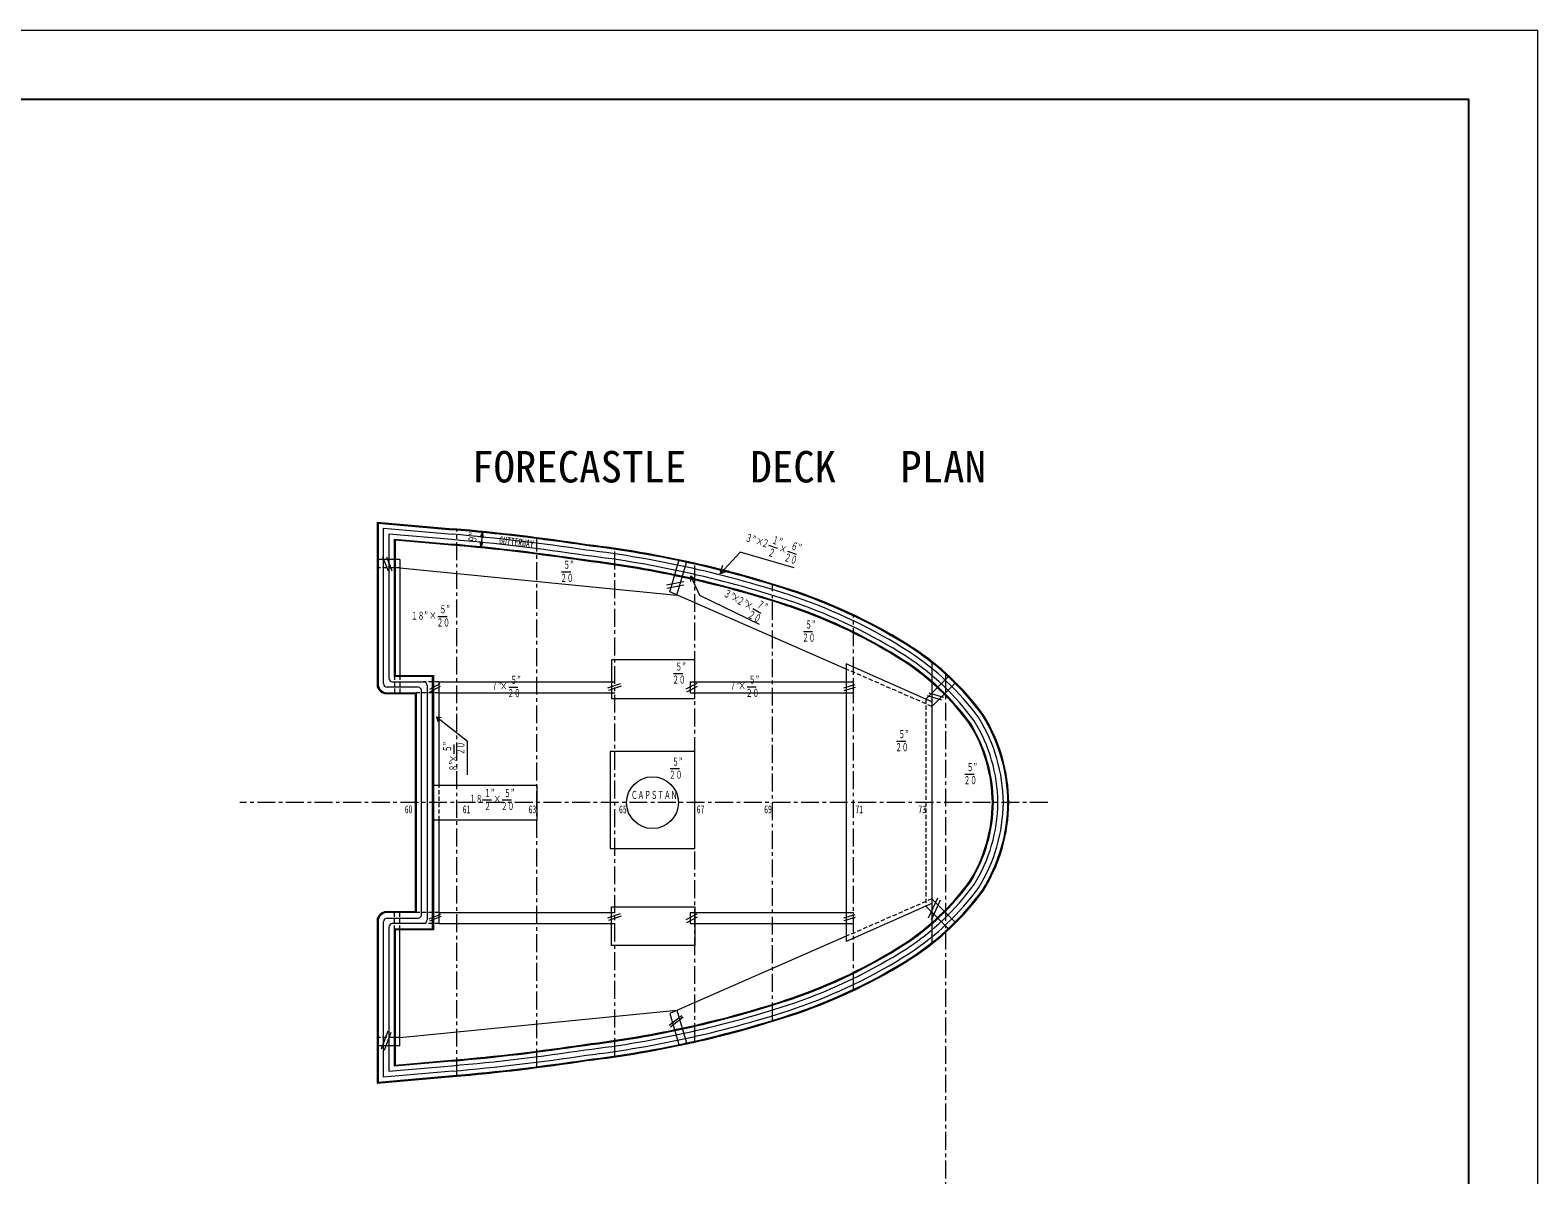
# Model space of a CAD drawing. Units: millimetres, scale not verified. Extents: x -28714 to 28714, y -20310 to 20310.
# Drawn here: x 7639 to 28714, y 4311 to 20310 of the extents above; entities that cross this region are included whole.
import ezdxf
from ezdxf.enums import TextEntityAlignment as Align

# ---------------------------------------------------------------- set-up
doc = ezdxf.new("R2010")
doc.units = ezdxf.units.MM
doc.header["$LTSCALE"] = 50
doc.linetypes.add('CHAIN1', pattern=[8, 5, -1, 1, -1])
doc.linetypes.add('DASHED1', pattern=[1.8, 1.2, -0.6])
for name, color, linetype, lineweight in [('0-0_0', 3, 'Continuous', 18), ('0-1', 4, 'CHAIN1', 18), ('0-2_寸法', 2, 'Continuous', 18), ('0-F', 3, 'Continuous', 18)]:
    doc.layers.add(name, color=color, linetype=linetype, lineweight=lineweight)
doc.styles.add('ＭＳ ゴシック', font='')
doc.styles.get('ＭＳ ゴシック').set_extended_font_data('MS Gothic')

msp = doc.modelspace()

# ---------------------------------------------------------------- linework, layer by layer
at = {"layer": '0-0_0'}
for p, q in [((12489.06, 13434.72), (12489.06, 11163.59)), ((12489.06, 13434.72), (13548.14, 13340.71)), ((12501.76, 13420.85), (13547.04, 13328.06)), ((12501.76, 13420.85), (12501.76, 11176.29)), ((12806.3, 12910.79), (12489.06, 12910.79)), ((12566.11, 12949.96), (12643.15, 12751.62)), ((12617.77, 12949.96), (12694.82, 12751.62)), ((12806.3, 12910.79), (12806.3, 11290.59)), ((16578.84, 12457.93), (16708.48, 12894)), ((16678.34, 12414.48), (16814.18, 12871.39)), ((12806.3, 12792.65), (16678.34, 12414.48)), ((16534.41, 12555.27), (16775.36, 12604.33)), ((16536.69, 12508.49), (16777.64, 12557.55)), ((19046.49, 11380.21), (16578.84, 12457.93)), ((20243.28, 11470.2), (20243.28, 7554.98)), ((12704.96, 11201.69), (13136.76, 11201.69)), ((13225.78, 11098.21), (13371.67, 11178.71)), ((13356.33, 11201.69), (15811.43, 11201.69)), ((13356.33, 9756.15), (13356.33, 11201.69)), ((15713.85, 11115.83), (15892.48, 11176.52)), ((16809.12, 11104.51), (16960.68, 11183.7)), ((16864.87, 11201.69), (19147.54, 11201.69)), ((16864.87, 11201.69), (16864.87, 11049.29)), ((19147.54, 11049.29), (19147.54, 11201.69)), ((20161.35, 10960.42), (20472.91, 11272.98)), ((20243.28, 10857.52), (20567.04, 11182.32)), ((13060.56, 11125.49), (12628.76, 11125.49)), ((13231.22, 11060.14), (13377.11, 11140.64)), ((13356.33, 11049.29), (15811.43, 11049.29)), ((15726.35, 11083.7), (15904.98, 11144.39)), ((16816.1, 11063.48), (16967.67, 11142.68)), ((16864.87, 11049.29), (19147.54, 11049.29)), ((19011.25, 11118.9), (19171.22, 11165.42)), ((19015.76, 11081.37), (19175.73, 11127.9)), ((20175.58, 11010.14), (20379.01, 10950.12)), ((20201.35, 11047.42), (20404.78, 10987.4)), ((13356.33, 7823.49), (13356.33, 9269.02)), ((20243.28, 8100.95), (19046.49, 7572.21)), ((20161.35, 8064.75), (20472.91, 7752.2)), ((20320.42, 8178.93), (20192.38, 7899.57)), ((20361.54, 8151.93), (20233.49, 7872.57)), ((20243.28, 8167.65), (20567.04, 7842.85)), ((12489.06, 7861.59), (12489.06, 5590.45)), ((12501.76, 7848.89), (12501.76, 5604.32)), ((12628.76, 7899.69), (13060.56, 7899.69)), ((13136.76, 7823.49), (12704.96, 7823.49)), ((13216.71, 7889.39), (13381.87, 7953.97)), ((13224.61, 7861.41), (13389.77, 7925.98)), ((13356.33, 7975.89), (15811.43, 7975.89)), ((13356.33, 7823.49), (15811.43, 7823.49)), ((15713.85, 7901.23), (15892.48, 7961.92)), ((15726.35, 7869.11), (15904.98, 7929.79)), ((16809.12, 7878.71), (16960.68, 7957.9)), ((16816.1, 7837.68), (16967.67, 7916.88)), ((16864.87, 7975.89), (19147.54, 7975.89)), ((16864.87, 7975.89), (16864.87, 7823.49)), ((16864.87, 7823.49), (19147.54, 7823.49)), ((19011.25, 7901.98), (19171.22, 7948.51)), ((19015.76, 7864.46), (19175.73, 7910.99)), ((19147.54, 7823.49), (19147.54, 7975.89)), ((12806.3, 6114.39), (12806.3, 7734.59)), ((19046.49, 7644.96), (16578.84, 6567.24)), ((12806.3, 6232.52), (16678.34, 6610.7)), ((16571.97, 6402.46), (16747.42, 6538.58)), ((16578.84, 6567.24), (16708.48, 6131.18)), ((16678.34, 6610.7), (16814.18, 6153.78)), ((16591.23, 6381.08), (16766.68, 6517.2)), ((12806.3, 6114.39), (12489.06, 6114.39)), ((12638.55, 6319.57), (12545.68, 6069.15)), ((12678.83, 6299.44), (12585.96, 6049.02)), ((12501.76, 5604.32), (13547.04, 5697.11)), ((12489.06, 5590.45), (13548.14, 5684.46))]:
    msp.add_line(p, q, dxfattribs=at)
at = {"layer": '0-0_0', "color": 4, "linetype": 'CHAIN1'}
for p, q in [((13605.39, 5702.18), (13605.39, 13323)), ((14723.6, 5822.33), (14723.6, 13202.84)), ((15811.43, 5971.42), (15811.43, 13053.75)), ((16928.2, 6179.08), (16928.2, 12846.09)), ((18016.67, 6469.06), (18016.67, 12556.11))]:
    msp.add_line(p, q, dxfattribs=at)
at = {"layer": '0-0_0', "color": 1, "linetype": 'DASHED1'}
for p, q in [((12806.3, 12792.65), (12489.06, 12792.65)), ((12730.36, 11290.59), (12730.36, 11049.29)), ((12806.3, 11290.59), (12806.3, 11049.29)), ((13356.33, 11201.69), (13136.76, 11201.69)), ((20243.28, 10857.52), (19046.49, 11380.21)), ((13356.33, 11049.29), (13035.16, 11049.29)), ((20161.35, 10960.42), (20161.35, 8064.75)), ((13356.33, 9269.02), (13356.33, 9760.2)), ((20243.28, 8167.65), (19046.49, 7644.96)), ((12730.36, 7734.59), (12730.36, 7975.89)), ((12806.3, 7734.59), (12806.3, 7975.89)), ((13356.33, 7975.89), (13035.16, 7975.89)), ((13356.33, 7823.49), (13136.76, 7823.49)), ((12806.3, 6232.52), (12489.06, 6232.52))]:
    msp.add_line(p, q, dxfattribs=at)
at = {"layer": '0-0_0'}
for points in [[(12577.96, 11176.29), (12577.96, 13350.33), (13541.52, 13264.8)], [(13534.89, 13188.89), (12654.16, 13267.07), (12654.16, 11252.49)], [(13529.37, 5899.54), (12730.36, 5828.62), (12730.36, 7747.29), (13263.76, 7747.29), (13263.76, 9512.59), (13263.76, 11277.89), (12730.36, 11277.89), (12730.36, 13196.56), (13529.37, 13125.63)], [(13528.27, 13112.98), (12743.06, 13182.68), (12743.06, 11290.59), (13276.46, 11290.59), (13276.46, 9512.59), (13276.46, 7734.59), (12743.06, 7734.59), (12743.06, 5842.49), (13528.27, 5912.19)], [(20243.28, 10924.22), (19046.49, 11452.96), (19046.49, 7572.21)], [(12616.06, 11036.59), (13022.46, 11036.59), (13022.46, 9512.59), (13022.46, 7988.59), (12616.06, 7988.59)], [(12628.76, 11049.29), (13035.16, 11049.29), (13035.16, 9512.59), (13035.16, 7975.89), (12628.76, 7975.89)], [(13111.36, 7950.49), (13111.36, 9512.59), (13111.36, 11074.69)], [(13187.56, 11150.89), (13187.56, 9512.59), (13187.56, 7874.29)], [(13541.52, 5760.37), (12577.96, 5674.84), (12577.96, 7848.89)], [(12654.16, 7772.69), (12654.16, 5758.1), (13534.89, 5836.28)]]:
    msp.add_lwpolyline(points, dxfattribs=at)
for points in [[(16928.2, 11506.99), (15763.4, 11506.99), (15763.4, 10966.77), (16928.2, 10966.77)], [(16928.2, 10225.94), (15748.57, 10225.94), (15748.57, 8870.9), (16928.2, 8870.9)], [(13276.46, 9756.15), (14723.6, 9756.15), (14723.6, 9269.02), (13276.46, 9269.02)], [(16928.2, 7518.18), (15763.4, 7518.18), (15763.4, 8058.4), (16928.2, 8058.4)]]:
    msp.add_lwpolyline(points, close=True, dxfattribs=at)
msp.add_circle((16338.39, 9512.59), 361.69, dxfattribs=at)
for centre, radius, start, end in [((11075.26, -15487.56), 28921.44, 81.3649, 85.09722), ((11075.26, -15487.56), 28934.14, 81.36531, 85.09719), ((11075.26, -15487.56), 28705.54, 81.35796, 85.09786), ((11075.26, -15487.56), 28718.24, 81.35837, 85.09782), ((11075.26, -15487.56), 28781.74, 81.36042, 85.09764), ((11075.26, -15487.56), 28857.94, 81.36287, 85.09741), ((13668.61, -1576.97), 14786.81, 71.50262, 83.20728), ((13668.61, -1576.97), 14799.5, 71.5024, 83.20649), ((13668.61, -1576.97), 14570.91, 71.50634, 83.22091), ((13668.61, -1576.97), 14583.6, 71.50612, 83.2201), ((13668.61, -1576.97), 14647.1, 71.50501, 83.21606), ((13668.61, -1576.97), 14723.31, 71.5037, 83.21125), ((15900.75, 5303.5), 7553.91, 57.47077, 71.00142), ((15900.75, 5303.5), 7566.61, 57.47023, 71.00184), ((15900.75, 5303.5), 7338.01, 57.48019, 70.99408), ((15900.75, 5303.5), 7350.71, 57.47962, 70.99452), ((15900.75, 5303.5), 7414.21, 57.47679, 70.99671), ((15900.75, 5303.5), 7490.41, 57.47347, 70.9993), ((17882.39, 8489.05), 3739.27, 36.24776, 56.82939), ((17882.39, 8489.05), 3802.77, 36.21128, 56.83478), ((17882.39, 8489.05), 3815.47, 36.20415, 56.83584), ((17882.39, 8489.05), 3586.87, 36.34148, 56.81578), ((17882.39, 8489.05), 3599.57, 36.33332, 56.81695), ((17882.39, 8489.05), 3663.07, 36.29349, 56.82271), ((12628.76, 11176.29), 127, 180, 270), ((12628.76, 11176.29), 50.8, 180, 270), ((12704.96, 11252.49), 50.8, 180, 270), ((13136.76, 11150.89), 50.8, 0, 90), ((12616.06, 11163.59), 127, 180, 270), ((13060.56, 11074.69), 50.8, 0, 90), ((18955.6, 9492.46), 2134.75, 0.48805, 31.71298), ((18955.6, 9492.46), 2147.45, 0.48805, 31.72669), ((18955.6, 9492.46), 2210.95, 0.48805, 31.79307), ((18955.6, 9492.46), 2287.15, 0.48805, 31.86832), ((18955.6, 9492.46), 2350.65, 0.48805, 31.92766), ((18955.6, 9492.46), 2363.35, 0.48805, 31.93918), ((18955.6, 9532.72), 2134.75, 328.28702, 359.51195), ((18955.6, 9532.72), 2147.45, 328.27331, 359.51195), ((18955.6, 9532.72), 2210.95, 328.20693, 359.51195), ((18955.6, 9532.72), 2287.15, 328.13168, 359.51195), ((18955.6, 9532.72), 2350.65, 328.07234, 359.51195), ((18955.6, 9532.72), 2363.35, 328.06082, 359.51195), ((17882.39, 10536.12), 3586.87, 303.18422, 323.65852), ((17882.39, 10536.12), 3599.57, 303.18305, 323.66668), ((17882.39, 10536.12), 3663.07, 303.17729, 323.70651), ((17882.39, 10536.12), 3739.27, 303.17061, 323.75224), ((17882.39, 10536.12), 3802.77, 303.16522, 323.78872), ((17882.39, 10536.12), 3815.47, 303.16416, 323.79585), ((12616.06, 7861.59), 127, 90, 180), ((12628.76, 7848.89), 127, 90, 180), ((12628.76, 7848.89), 50.8, 90, 180), ((12704.96, 7772.69), 50.8, 90, 180), ((13060.56, 7950.49), 50.8, 270, 0), ((13136.76, 7874.29), 50.8, 270, 0), ((15900.75, 13721.67), 7338.01, 289.00592, 302.51981), ((15900.75, 13721.67), 7350.71, 289.00548, 302.52038), ((15900.75, 13721.67), 7414.21, 289.00329, 302.52321), ((15900.75, 13721.67), 7490.41, 289.0007, 302.52653), ((15900.75, 13721.67), 7553.91, 288.99858, 302.52923), ((15900.75, 13721.67), 7566.61, 288.99816, 302.52977), ((13668.61, 20602.14), 14570.91, 276.77909, 288.49366), ((13668.61, 20602.14), 14583.6, 276.7799, 288.49388), ((13668.61, 20602.14), 14647.1, 276.78394, 288.49499), ((13668.61, 20602.14), 14723.31, 276.78875, 288.4963), ((13668.61, 20602.14), 14786.81, 276.79272, 288.49738), ((13668.61, 20602.14), 14799.5, 276.79351, 288.4976), ((11075.26, 34512.74), 28705.54, 274.90214, 278.64204), ((11075.26, 34512.74), 28718.24, 274.90218, 278.64163), ((11075.26, 34512.74), 28781.74, 274.90236, 278.63958), ((11075.26, 34512.74), 28857.94, 274.90259, 278.63713), ((11075.26, 34512.74), 28921.44, 274.90278, 278.6351), ((11075.26, 34512.74), 28934.14, 274.90281, 278.63469)]:
    msp.add_arc(centre, radius, start, end, dxfattribs=at)
at = {"layer": '0-1'}
for p, q in [((19147.54, 6901.12), (19147.54, 12124.05)), ((20432.66, 11309.9), (20432.66, -15229.11)), ((21865.15, 9512.59), (10569.01, 9512.59))]:
    msp.add_line(p, q, dxfattribs=at)
at = {"layer": '0-2_寸法'}
for p, q in [((13960.95, 13302.32), (13938.15, 13074.86)), ((13960.95, 13302.32), (13952.25, 13217.42)), ((13938.15, 13074.86), (13946.96, 13159.75)), ((17959.62, 13109.45), (18081.98, 13071.08)), ((17565.58, 13013.29), (17285.99, 12712.67)), ((18317.25, 12794.68), (17565.58, 13013.29)), ((18225.85, 13025.96), (18348.21, 12987.59)), ((15066.9, 12740.45), (15195.14, 12740.45)), ((16999.12, 12406.91), (16872.19, 12684.04)), ((17834.93, 12003.74), (16999.12, 12406.91)), ((17739.79, 12224.51), (17852.61, 12163.55)), ((13338, 12116.02), (13466.24, 12116.02)), ((18447.87, 11905.29), (18576.11, 11905.29)), ((16633.55, 11317.79), (16761.79, 11317.79)), ((14328.02, 11129.21), (14456.26, 11129.21)), ((17661, 11133.05), (17789.24, 11133.05)), ((13750.4, 10366.95), (13317.68, 10708.23)), ((13750.4, 9901.26), (13750.4, 10366.95)), ((19749.57, 10373.2), (19877.81, 10373.2)), ((13567.52, 10195.37), (13567.52, 10323.61)), ((16587.47, 9988.73), (16715.71, 9988.73)), ((20705.69, 9912.42), (20833.93, 9912.42)), ((13959.38, 9550.58), (14087.62, 9550.58)), ((14238.39, 9550.58), (14366.63, 9550.58))]:
    msp.add_line(p, q, dxfattribs=at)
for points in [[(13975, 13215.09), (13960.95, 13302.32), (13929.5, 13219.75)], [(13924.21, 13162.11), (13938.15, 13074.86), (13969.7, 13157.39)], [(16872.19, 12604.06), (16872.19, 12684.04), (16932.75, 12631.8)], [(17401.45, 12754.87), (17285.99, 12712.67), (17319.72, 12830.88)], [(13387.3, 10700.59), (13317.68, 10708.23), (13341.33, 10642.31)]]:
    msp.add_lwpolyline(points, dxfattribs=at)
at = {"layer": '0-F'}
msp.add_line((-28714.35, 20310.15), (28714.35, 20310.15), dxfattribs=at)
at = {"layer": '0-F', "lineweight": 25}
msp.add_line((-27748.35, 19344.15), (27747.87, 19344.15), dxfattribs=at)
at = {"layer": '0-F'}
msp.add_lwpolyline([(-28714.35, -20310.15), (28714.35, -20310.15), (28714.35, 20310.15)], dxfattribs=at)
at = {"layer": '0-F', "lineweight": 25}
msp.add_lwpolyline([(-27748.35, -19344.15), (27747.87, -19344.15), (27747.87, 19344.15)], dxfattribs=at)

# ---------------------------------------------------------------- texts
at = {"layer": '0-0_0', "color": 2, "style": 'ＭＳ ゴシック'}
msp.add_text('FORECASTLE   DECK   PLAN', height=439.9, dxfattribs=at).set_placement((13817.4, 13856.16), align=Align.BOTTOM_LEFT)
at = {"layer": '0-2_寸法', "style": 'ＭＳ ゴシック', "width": 0.6}
for s, rotation, p in [('９"', 84.276, (13906.87, 13141.52)), ('GUTTERWAY ', 353.037, (14185.91, 13095.82)), ('３”', 342.589, (17615.74, 13138.47)), ('×', 342.589, (17761.14, 13092.87)), ('２', 342.589, (17847.54, 13067)), ('１”', 342.589, (17987.21, 13108.62)), ('×', 342.589, (18085.17, 12991.05)), ('６”', 342.589, (18253.44, 13025.13)), ('２', 342.589, (17933.59, 12934.91)), ('２０', 342.589, (18156.89, 12864.88)), ('３”', 331.617, (17304.71, 12374.11)), ('×', 331.617, (17411.57, 12316.38)), ('２”', 331.617, (17488.79, 12274.65)), ('×', 331.617, (17595.04, 12217.01)), ('７”', 331.617, (17766.41, 12221.51)), ('２０', 331.617, (17641.44, 12079.5)), ('５”', 90, (13557.51, 10220.23)), ('２０', 90, (13741.86, 10177.78)), ('×', 90, (13642.93, 10071.59)), ('８”', 90, (13642.73, 9950.72))]:
    msp.add_text(s, height=110, rotation=rotation, dxfattribs=at).set_placement(p, align=Align.BOTTOM_LEFT)
for s, p in [('５”', (15093.47, 12747.92)), ('２０', (15049.3, 12566.12)), ('５”', (13362.85, 12126.03)), ('１８”', (12964.17, 12037.75)), ('×', (13214.22, 12040.61)), ('２０', (13320.41, 11941.68)), ('５”', (18474.45, 11912.76)), ('２０', (18430.27, 11730.96)), ('５”', (16660.13, 11325.26)), ('７”', (14083.37, 11054.01)), ('×', (14204.24, 11053.81)), ('５”', (14352.88, 11139.23)), ('２０', (16615.95, 11143.46)), ('７”', (17416.34, 11057.85)), ('×', (17537.22, 11057.65)), ('５”', (17685.85, 11143.07)), ('２０', (14310.43, 10954.88)), ('２０', (17643.4, 10958.72)), ('２０', (19731.98, 10198.86)), ('５”', (19776.15, 10380.66)), ('５”', (16614.05, 9996.2)), ('２０', (16569.88, 9814.4)), ('５”', (20732.27, 9919.88)), ('１”', (13985.96, 9558.04)), ('５”', (14264.97, 9558.04)), ('２０', (20688.1, 9738.08)), ('１８', (13777.79, 9476.45)), ('２', (13986.77, 9376.24)), ('×', (14114.61, 9475.17)), ('２０', (14220.8, 9376.24)), ('ＣＡＰＳＴＡＮ', (16038.25, 9531.08)), ('60', (12875.26, 9331.9)), ('61', (13685.54, 9331.9)), ('63', (14606.63, 9331.9)), ('65', (15869.86, 9331.9)), ('67', (16956.1, 9331.9)), ('69', (17899.43, 9331.9)), ('71', (19174.42, 9331.9)), ('73', (20054.82, 9331.9))]:
    msp.add_text(s, height=110, dxfattribs=at).set_placement(p, align=Align.BOTTOM_LEFT)

doc.saveas('drawing.dxf')
